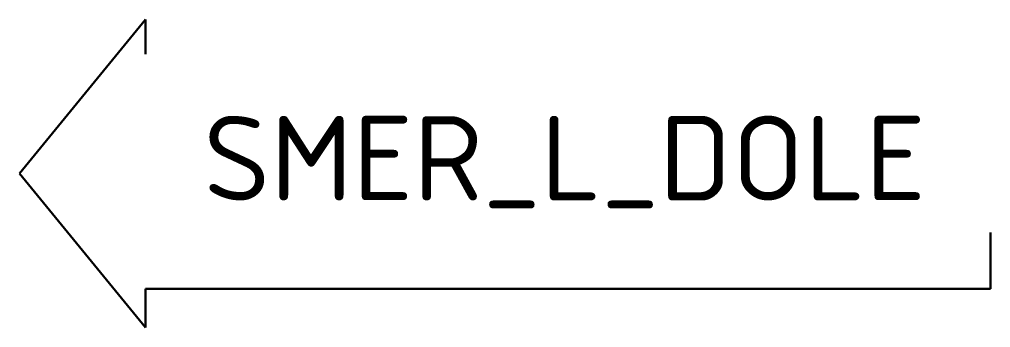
# Model space of a CAD drawing. Header units: metres. Extents: x 0 to 28.7, y -4.6 to 4.6.
import ezdxf

# ---------------------------------------------------------------- set-up
doc = ezdxf.new("R2010")
doc.units = ezdxf.units.M
doc.styles.add('DP_ISOCPEUR', font='isocpeur.ttf')

msp = doc.modelspace()

# ---------------------------------------------------------------- linework, layer by layer
at = {"color": 0, "lineweight": 50}
for p, q in [((0, 0), (3.731, 4.555)), ((3.731, 4.555), (3.731, 3.526)), ((3.731, -4.555), (0, 0)), ((28.731, -1.748), (28.731, -3.412)), ((28.731, -3.412), (3.731, -3.412)), ((3.731, -3.412), (3.731, -4.555))]:
    msp.add_line(p, q, dxfattribs=at)

# ---------------------------------------------------------------- texts
at = {"color": 0, "style": 'DP_ISOCPEUR'}
msp.add_attdef('SMER_L_DOLE', (5.443, -0.796), '', height=2.5, dxfattribs=at)

doc.saveas('drawing.dxf')
